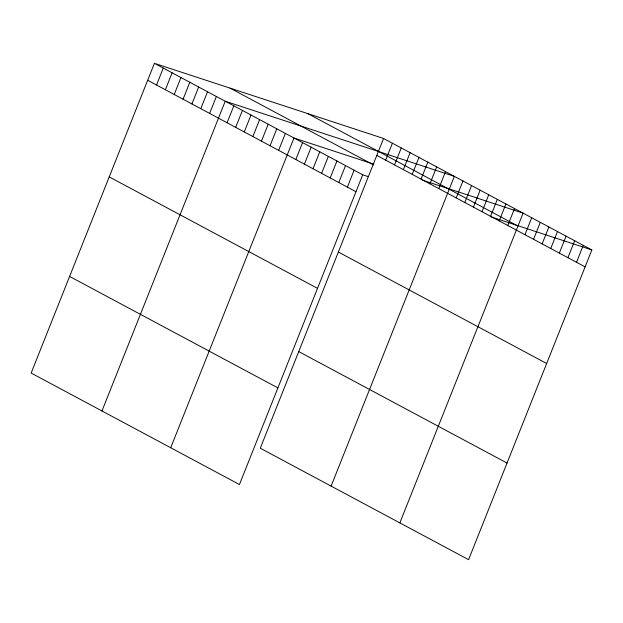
<?xml version="1.0" encoding="UTF-8"?>
<svg xmlns="http://www.w3.org/2000/svg" width="623" height="623" viewBox="0 0 623 623"><rect width="100%" height="100%" fill="white"/><g stroke="black" fill="none" stroke-linecap="round" stroke-linejoin="round"><path stroke-width="0.93" d="M154.411 63.328L31.15 373.06L239.45 484.53L362.711 174.79L154.411 63.328L383.55 138.47L591.85 249.94L468.589 559.672L260.289 448.21L383.55 138.47M156.521 85.001L163.265 68.063M165.375 89.743L172.112 72.798M174.23 94.478L180.966 77.54M183.076 99.213L189.82 82.275M191.931 103.955L198.675 87.01M200.785 108.69L207.529 91.752M209.639 113.425L216.376 96.487M101.97 410.962L225.23 101.222L454.369 176.371L331.109 486.111M227.084 122.762L233.827 105.824M235.673 127.357L242.417 110.419M244.271 131.959L251.007 115.014M252.86 136.554L259.604 119.616M261.45 141.156L268.194 124.211M270.047 145.751L276.783 128.813M278.637 150.345L285.381 133.408M170.71 447.742L293.97 138.01L373.917 164.223M295.824 159.543L302.56 142.605M304.413 164.145L311.157 147.199M313.011 168.74L319.747 151.802M321.6 173.342L328.344 156.396M330.19 177.937L336.934 160.999M338.787 182.531L345.524 165.593M347.377 187.134L354.121 170.196M385.66 160.15L392.404 143.212M394.515 164.885L401.259 147.947M403.369 169.627L410.105 152.682M412.216 174.362L418.96 157.424M421.07 179.097L427.814 162.159M429.925 183.832L436.668 166.894M438.779 188.574L445.515 171.629M456.223 197.904L462.967 180.966M464.813 202.506L471.556 185.568M473.41 207.101L480.146 190.163M482 211.703L488.744 194.758M490.589 216.298L497.333 199.36M499.187 220.9L505.923 203.955M507.776 225.495L514.52 208.557M399.849 522.892L523.11 213.152L422.394 180.125M524.963 234.692L531.707 217.754M533.553 239.287L540.297 222.349M542.15 243.889L548.886 226.943M550.74 248.484L557.484 231.546M559.329 253.086L566.073 236.14M567.927 257.681L574.663 240.743M576.516 262.275L583.26 245.337M362.711 174.79L368.115 176.558M490.262 216.625L591.85 249.94M307.933 113.674L516.233 225.137M376.806 155.415L585.106 266.878M230.027 88.123L373.496 164.893M147.667 80.266L355.967 191.728M338.359 252.035L546.659 363.497M109.22 176.885L317.52 288.356M298.744 351.59L507.044 463.053M69.605 276.441L277.905 387.903"/></g></svg>
